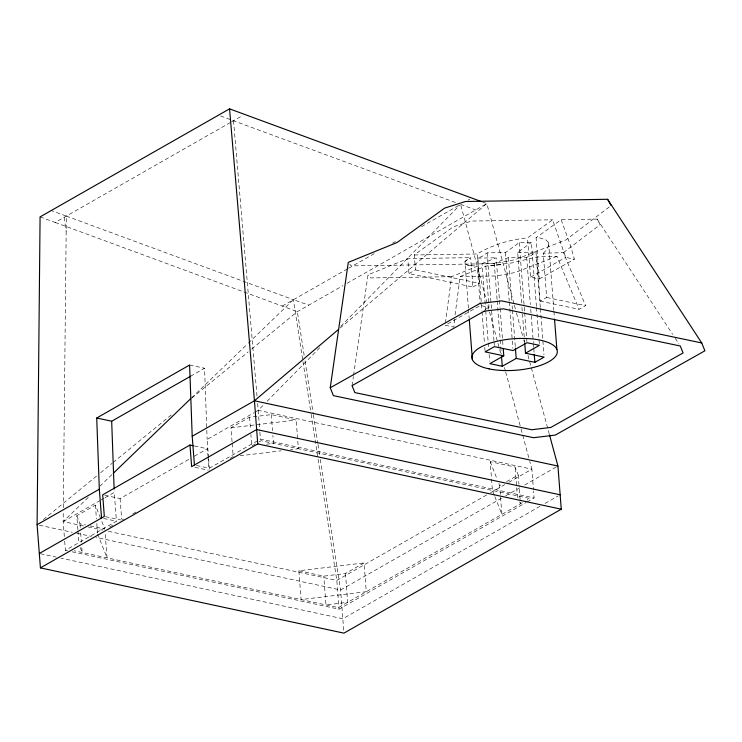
<?xml version="1.0" encoding="UTF-8"?>
<svg xmlns="http://www.w3.org/2000/svg" width="742" height="742" viewBox="0 0 742 742"><rect width="100%" height="100%" fill="white"/><g stroke="black" fill="none" stroke-linecap="round" stroke-linejoin="round"><path stroke-width="0.56" stroke-dasharray="3.71 2.78" d="M468.397 308.18L464.946 261.509L470.641 257.641L472.923 287.006L408.944 273.557L407.785 258.643L470.641 257.641M64.322 536.54L63.172 521.58L63.265 512.332M63.311 507.713L66.326 216.089L51.226 210.542M445.404 323.02L451.609 276.673L477.273 266.239L480.232 304.322M454.633 319.375L453.891 327.092L445.191 325.265L480.324 305.481L489.024 307.309L488.755 303.868M455.05 314.96L460.161 276.543L485.824 266.09L512.434 262.863L536.735 256.964L556.917 256.278L579.122 309.321L585.623 305.658L563.428 252.605L543.237 253.3L546.668 297.468L540.167 301.131L536.735 256.964M352.06 385.636L353.377 376.5M353.544 375.359L368.004 274.837L407.785 258.643M255.211 412.051L258.216 410.335L263.883 404.566M267.12 401.274L321.36 346.078M340.782 326.304L459.771 205.209M543.237 253.3L545.954 250.546L548.69 246.205L548.579 242.504L545.639 239.722L540.055 238.024L536.076 237.774L539.276 278.992L530.576 277.165L527.525 237.932L552.595 219.79L565.701 257.372L574.41 259.208L570.236 244.851L561.147 219.651L536.076 237.774M83.521 525.957L63.172 521.58L89.865 495.86M99.873 486.214L112.385 474.157M191.631 397.795L247.522 343.936M248.357 343.138L293.405 299.731L308.802 305.129M464.946 261.509L467.831 259.023M340.151 328.047L486.835 203.596L514.067 304.099M43.361 519.595L97.026 475.668M100.597 472.737L112.227 463.221M113.118 462.489L172.153 414.157M191.826 398.055L248.171 351.921M251.751 348.99L297.366 311.649L342.98 285.633M609.256 206.972L566.025 239.861L514.929 259.746L493.3 263.679L351.198 265.896L349.742 264.133M563.428 252.605L600.204 224.64L597.115 219.094L561.147 219.651M472.923 287.006L479.434 283.342L477.152 253.977C492.382 244.906 509.893 239.499 527.525 237.932M408.944 273.557L415.446 269.893L414.286 254.979L453.149 226.876L471.569 221.051L552.595 219.79M536.42 306.455L531.439 242.421L519.224 242.615L505.45 252.568L487.123 252.855L482.532 256.175L477.839 258.086L481.92 310.703M521.58 302.773L517.666 252.373L531.439 242.421M540.297 307.476L535.993 252.076L531.402 255.396L526.699 257.316L508.372 257.604L494.274 263.354L482.059 263.54L485.63 309.572M40.077 216.905L55.186 222.452L230.66 122.374M231.615 121.827L242.801 115.446M282.257 306.084L347.46 268.901M348.462 268.326L374.487 253.486M392.509 243.209L395.514 241.493M421.539 226.653L459.586 204.959M468.017 200.145L469.872 199.088M347.006 283.342L486.835 203.596L482.523 202M190.583 376.231L204.569 368.255L206.768 429.136M104.965 497.743L114.249 492.438L114.166 490.147M63.172 521.58L99.994 500.581M100.986 500.006L103.973 498.309M208.558 457.888L207.139 439.468L254.209 412.626M77.864 529.565L76.806 515.755L95.384 505.163L100.726 518.677M232.051 441.638L230.985 427.819L249.562 417.227L271.284 414.611L296.16 419.953L298.377 448.734L290.372 449.698M104.845 495.304L120.083 498.578L189.321 459.094M194.339 456.228L207.389 448.789L207.918 455.607M64.675 541.141L65.389 550.351L116.466 521.218L114.249 492.438M196.556 465.494L209.346 468.248L260.433 439.116L534.082 497.956L533.544 491.056M109.668 527.052L112.691 525.327M121.744 520.161L123.747 519.02M132.781 513.863L136.797 511.581M230.178 458.315L233.201 456.599L232.135 442.788M255.489 443.883L251.77 446.007L250.889 434.497M259.208 441.768L261.063 440.702L529.732 498.485L526.95 500.071M298.878 570.802L323.753 576.154L345.475 573.529L364.053 562.937L366.27 591.717L301.085 599.582L298.878 570.802L364.053 562.937M494.886 496.695L501.87 514.373L499.654 485.602L502.584 483.932M506.498 481.697L518.231 475.01L515.078 467.033L490.202 461.682L492.419 490.462L494.469 495.656M486.622 494.988L336.822 580.42L108.406 531.3M490.647 492.697L504.718 484.665M508.743 482.374L531.866 469.185L529.76 461.366M501.592 498.179L340.597 589.992L95.987 537.384M505.617 495.879L519.706 487.846M524.733 484.971L557.938 466.041M522.303 502.724L338.398 607.605L74.256 550.796M72.169 551.807L339.029 609.201L526.032 502.547M527.043 501.972L534.082 497.956M540.028 506.294L342.813 618.763L60.835 558.123M545.055 503.419L558.142 495.962M530.576 277.165L565.701 257.372M485.008 309.572L489.024 307.309M539.276 278.992L574.41 259.208M482.059 263.54L496.157 257.799L499.385 299.304M556.917 256.278L515.236 272.509L496.129 275.987L460.161 276.543M230.985 427.819L296.16 419.953M266.638 444.208L273.501 443.382L272.88 435.322M240.056 455.773L281.227 450.802M490.685 265.831L501.369 264.644M517.666 252.373L535.993 252.076M414.286 254.979L477.152 253.977M477.839 258.086L496.157 257.799M451.609 276.673L370.583 277.935L368.004 274.837M464.928 263.605L467.775 265.182L477.273 266.239M467.775 265.172L473.294 266.1M415.446 269.893L479.434 283.342M546.668 297.468L585.623 305.658M540.167 301.131L579.122 309.321M257.632 403.416L258.216 410.335L531.866 469.185L533.461 489.906M194.33 445.979L207.389 448.789M194.905 467.33L207.964 470.14M105.42 516.655L120.658 519.929M103.676 518.463L116.466 521.218M76.806 515.755L79.96 523.731L85.608 524.946M90.134 525.911L104.835 529.074L101.135 519.715M88.048 526.922L102.748 530.085M39.363 525.206L72.206 532.274M76.732 533.248L91.461 536.41M65.389 550.351L67.652 550.833M40.448 553.745L56.299 557.149M189.609 365.027L204.569 368.255M220.569 115.984L457.322 203.187M460.587 204.384L475.687 209.949M66.326 216.089L293.405 299.731L302.792 360.454M55.186 222.452L297.366 311.649L304.303 356.327M597.115 219.094L672.679 334.392M675.22 338.269L679.032 344.084M518.083 497.799L517.295 495.814L515.078 467.033M519.66 501.787L520.448 503.781L519.029 485.37M490.202 461.682L497.186 479.36M498.837 483.524L499.654 485.602M97.592 533.934L107.043 557.854L105.095 532.533M80.201 547.522L82.167 552.502L81.731 546.743M514.373 305.222L516.182 311.918M516.488 313.041L523.444 338.723M523.75 339.845L524.353 342.071M527.989 355.474L549.163 433.653M460.884 205.497L499.385 348.517M499.681 349.63L500.581 352.988M504.495 367.513L505.395 370.861M505.701 371.983L520.736 427.846M521.042 428.959L529.463 460.244M305.018 360.909L313.198 413.6M313.374 414.741L317.826 443.373M318.003 444.523L319.607 454.827M320.312 459.409L340.597 589.992L343.834 632.045M302.968 361.595L310.944 413.155M311.121 414.296L336.822 580.42L339.029 609.201M64.109 217.36L66.168 231.523M233.517 120.742L257.038 396.488M548.579 242.504L553.847 310.314M553.94 311.464L554.469 318.364M540.38 308.626L543.969 354.797M536.503 307.596L539.351 344.186M526.699 257.316L530.372 304.628M530.734 309.247L533.331 342.721M533.424 343.871L533.693 347.33M533.786 348.49L534.138 353.099M519.224 242.615L524.594 311.649M524.677 312.799L526.913 341.561M521.941 307.355L524.613 341.728M508.372 257.604L511.757 301.131M512.11 305.713L512.379 309.154M512.472 310.304L515.319 346.959M505.45 252.568L509.216 300.992M509.3 302.142L512.889 348.267M499.477 300.454L500.006 307.373M500.099 308.533L503.057 346.579M494.274 263.354L497.112 299.944M497.205 301.085L500.136 338.825M500.229 339.966L500.664 345.689M500.757 346.829L501.286 353.693M487.123 252.855L493.968 340.93M494.061 342.071L494.33 345.503M485.824 266.09L488.672 302.727M485.722 310.722L488.134 341.793M488.227 342.943L488.579 347.544M489.117 354.453L489.655 361.354M482.012 311.844L484.415 342.73M484.767 347.312L485.036 350.743M468.48 309.321L469.194 318.457M518.231 475.01L518.936 484.211M345.475 573.529L347.692 602.309L325.961 604.934L323.753 576.154M271.284 414.611L272.527 430.722M258.216 410.335L259.811 431.056M259.904 432.206L260.433 439.116M249.562 417.227L250.536 429.887M208.641 459.038L209.346 468.248M208.001 456.738L209.049 470.372M120.083 498.578L121.66 519.029M95.384 505.163L96.441 518.973M96.794 523.574L97.508 532.784M79.96 523.731L80.312 528.332M80.665 532.932L81.37 542.142M77.956 530.716L78.93 543.376M206.805 430.286L207.139 439.468"/><path stroke-width="1.11" d="M549.47 434.766L557.938 466.041L561.258 509.197L343.917 633.149L40.42 567.88L37.1 524.724L40.077 216.905L229.556 108.851L481.437 201.601M330.236 387.788L348.276 262.38L397.035 242.532L444.653 208.094L465.503 201.499L607.596 199.283L701.756 342.952L704.9 350.799L555.285 435.081L533.563 437.706L333.381 395.634L330.236 387.788L479.851 303.506L501.573 300.881L701.756 342.952M113.22 473.35L190.796 398.593M194.423 465.039L192.206 436.259L254.441 400.773L338.38 329.55M101.543 518.009L99.326 489.228L96.72 418.006L189.609 365.027L192.206 436.259M96.72 418.006L111.68 421.224L190.583 376.231M37.1 524.724L99.326 489.228M193.245 445.747L189.98 445.042L102.665 494.84L104.325 516.413L39.317 553.495M40.42 567.88L257.762 443.929L561.258 509.197M503.234 348.888L503.772 355.808L489.831 363.654L502.269 366.27L516.209 358.414L534.861 362.337L544.146 357.106L525.503 353.183L524.696 342.869M525.503 353.183L539.443 345.327L527.005 342.721L513.065 350.567L494.413 346.653L485.12 351.884L503.772 355.808M229.556 108.851L254.441 400.773L557.938 466.041M560.154 494.812L256.649 429.544L191.64 466.625L189.98 445.042M607.596 199.283L611.093 205.571M554.562 319.514L556.88 349.399M534.231 354.259L534.861 362.337M515.402 348.109L516.209 358.414M501.471 355.975L502.269 366.27M469.278 319.607L472.385 359.592M254.441 400.773L257.762 443.929M111.68 421.224L114.129 488.997M484.248 311.167L352.06 385.636L354.834 392.574L531.699 429.739L550.889 427.42L683.076 352.951L680.303 346.022L503.438 308.848L484.248 311.167M489.08 368.885A42.795 15.795 -4.4 0 0 557.029 353.517A42.795 15.795 -4.4 0 0 497.799 341.07A42.795 15.795 -4.4 0 0 489.08 368.885"/></g></svg>
